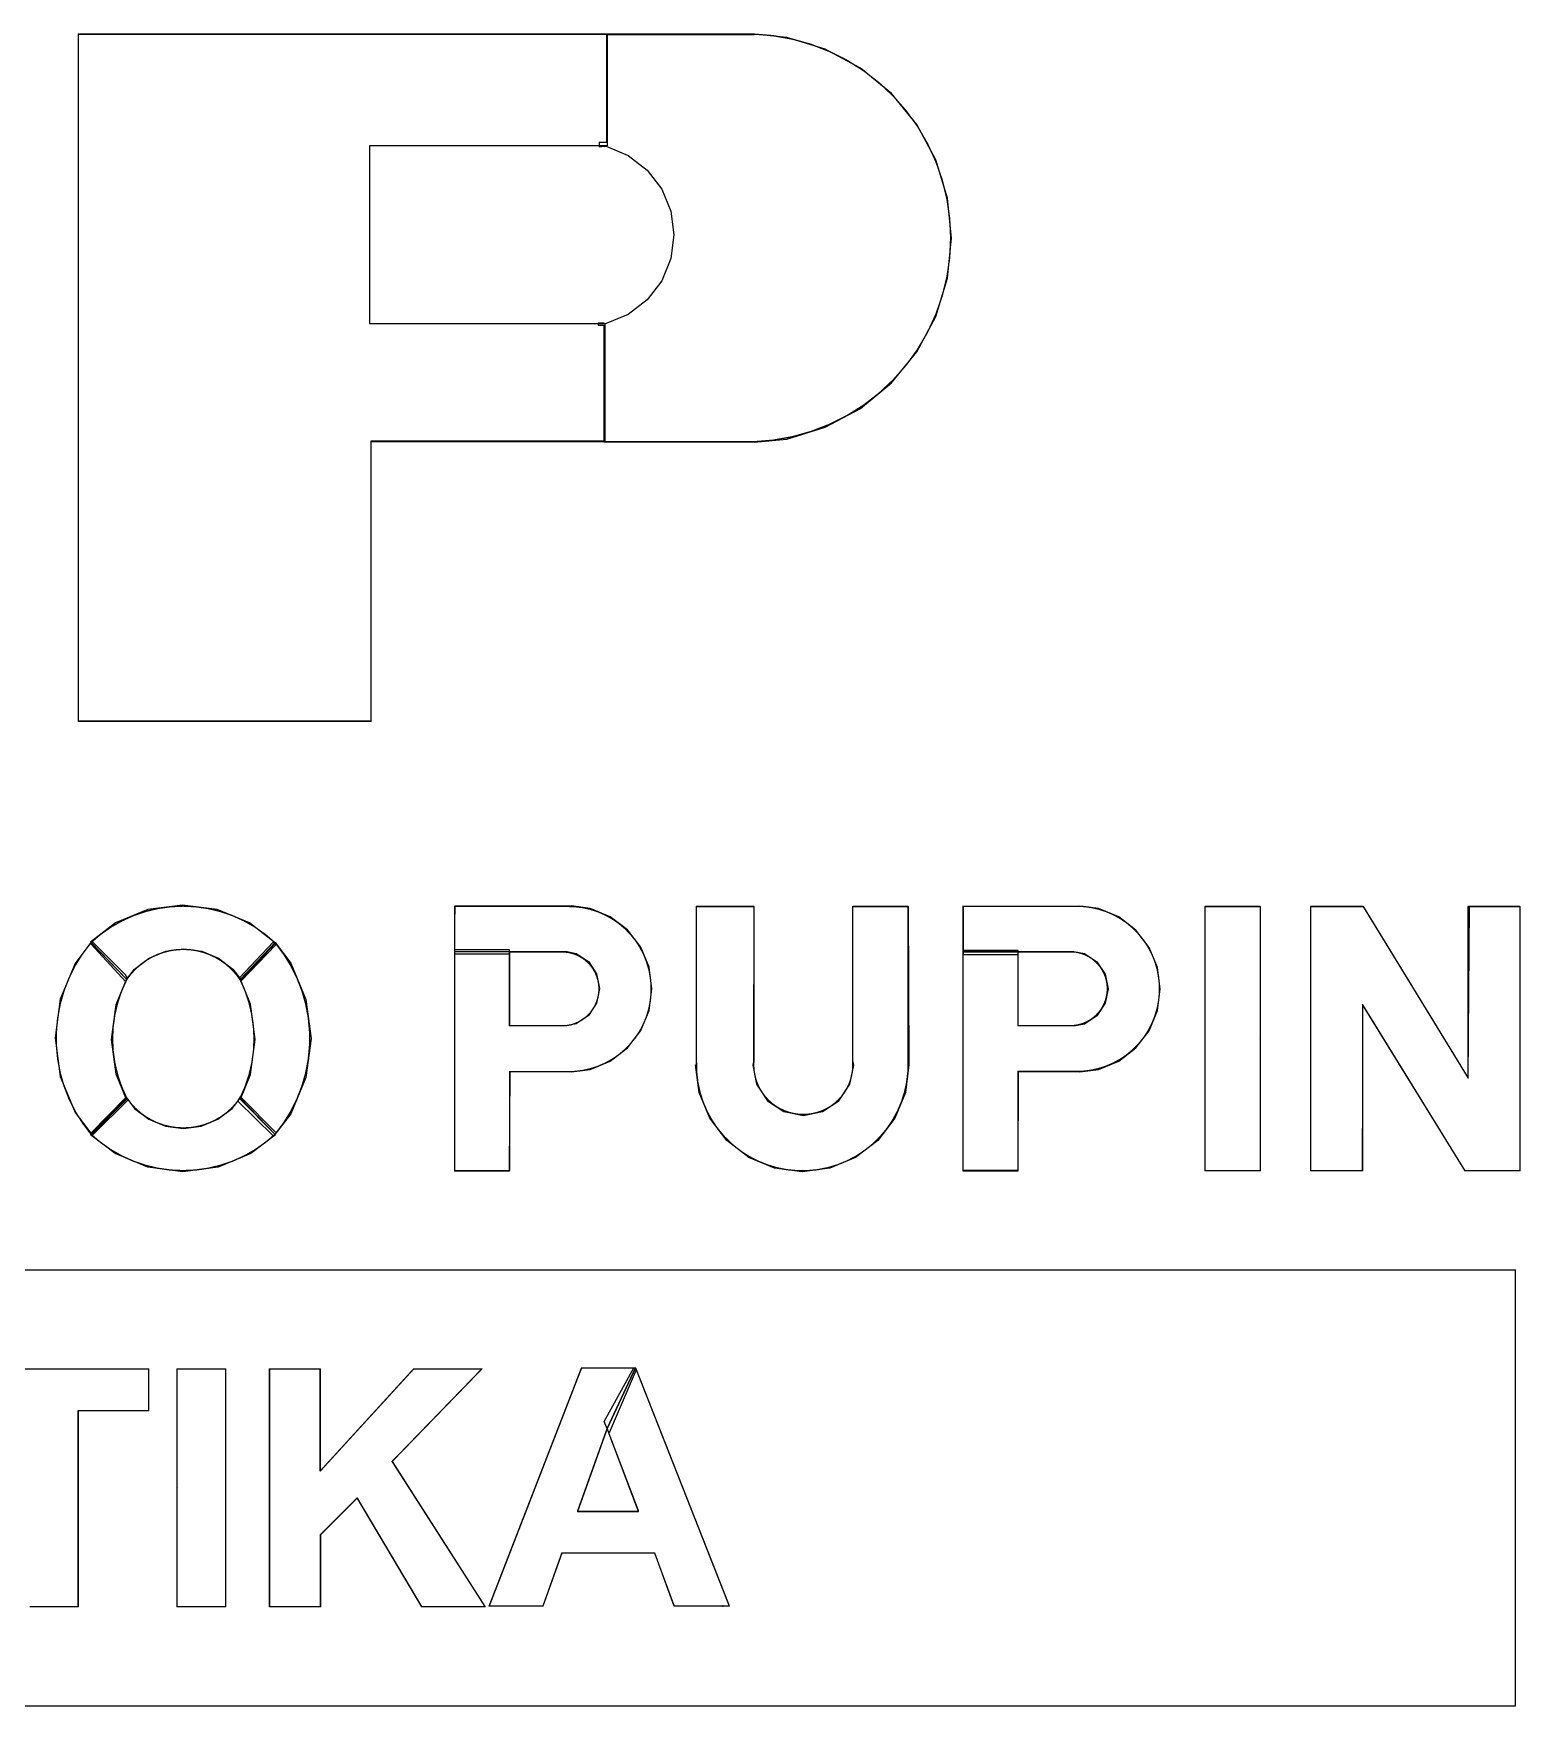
# Model space of a CAD drawing. Header units: millimetres. Extents: x -570 to 1662, y -720 to 838.
# Drawn here: x 804.94 to 819.46, y 788.06 to 804.38 of the extents above; entities that cross this region are included whole.
import ezdxf

# ---------------------------------------------------------------- set-up
doc = ezdxf.new("R2010")
doc.units = ezdxf.units.MM
doc.layers.add('TopOverlay', color=2, linetype='Continuous')

msp = doc.modelspace()

# ---------------------------------------------------------------- linework, layer by layer
at = {"layer": 'TopOverlay'}
for p, q in [((805.379, 797.675), (805.379, 804.379)), ((805.379, 804.379), (810.542, 804.379)), ((811.976, 804.373), (810.533, 804.373)), ((810.533, 804.373), (810.533, 803.32)), ((810.542, 804.379), (810.542, 803.289)), ((811.977, 804.377), (811.976, 804.373)), ((812.294, 804.346), (811.977, 804.377)), ((812.668, 804.232), (812.294, 804.346)), ((813.014, 804.047), (812.668, 804.232)), ((813.316, 803.799), (813.014, 804.047)), ((813.565, 803.496), (813.316, 803.799)), ((813.749, 803.151), (813.565, 803.496)), ((810.542, 803.289), (808.222, 803.289)), ((808.222, 803.289), (808.222, 801.554)), ((810.533, 803.32), (810.462, 803.32)), ((810.462, 803.32), (810.462, 803.28)), ((810.462, 803.28), (810.515, 803.286)), ((810.515, 803.286), (810.53, 803.284)), ((810.53, 803.284), (810.746, 803.194)), ((810.746, 803.194), (810.931, 803.052)), ((810.931, 803.052), (811.073, 802.867)), ((813.863, 802.777), (813.749, 803.151)), ((811.073, 802.867), (811.163, 802.651)), ((813.901, 802.387), (813.863, 802.777)), ((811.163, 802.651), (811.193, 802.419)), ((811.193, 802.419), (811.163, 802.188)), ((813.863, 801.997), (813.901, 802.387)), ((811.163, 802.188), (811.073, 801.972)), ((811.073, 801.972), (810.931, 801.787)), ((813.749, 801.623), (813.863, 801.997)), ((810.931, 801.787), (810.746, 801.644)), ((808.222, 801.554), (810.517, 801.554)), ((810.513, 801.558), (810.453, 801.558)), ((810.453, 801.558), (810.453, 801.54)), ((810.453, 801.54), (810.508, 801.54)), ((810.508, 801.54), (810.508, 800.401)), ((810.513, 801.558), (810.513, 801.558)), ((810.513, 801.553), (810.513, 801.558)), ((810.53, 801.555), (810.513, 801.553)), ((810.517, 801.554), (810.517, 800.408)), ((810.746, 801.644), (810.53, 801.555)), ((813.565, 801.278), (813.749, 801.623)), ((813.316, 800.975), (813.565, 801.278)), ((813.014, 800.727), (813.316, 800.975)), ((812.668, 800.542), (813.014, 800.727)), ((810.517, 800.408), (808.233, 800.408)), ((808.233, 800.408), (808.233, 797.675)), ((810.508, 800.401), (811.977, 800.397)), ((811.977, 800.397), (812.294, 800.428)), ((812.294, 800.428), (812.668, 800.542)), ((805.379, 797.675), (805.379, 797.675)), ((808.233, 797.675), (805.379, 797.675)), ((806.056, 795.836), (805.741, 795.706)), ((806.395, 795.881), (806.056, 795.836)), ((806.734, 795.836), (806.395, 795.881)), ((807.049, 795.706), (806.734, 795.836)), ((810.193, 795.869), (809.053, 795.869)), ((809.053, 795.869), (809.053, 795.791)), ((810.375, 795.848), (810.192, 795.872)), ((810.192, 795.872), (810.193, 795.869)), ((810.571, 795.767), (810.375, 795.848)), ((811.412, 795.867), (811.412, 795.867)), ((811.412, 795.867), (811.973, 795.867)), ((811.412, 794.32), (811.412, 795.867)), ((811.973, 795.867), (811.969, 794.351)), ((812.938, 794.351), (812.938, 795.867)), ((812.938, 795.867), (813.478, 795.867)), ((813.478, 795.867), (813.487, 794.321)), ((815.157, 795.867), (814.017, 795.867)), ((814.017, 795.867), (814.017, 795.79)), ((815.339, 795.847), (815.156, 795.871)), ((815.156, 795.871), (815.157, 795.867)), ((815.535, 795.766), (815.339, 795.847)), ((816.378, 793.288), (816.378, 795.867)), ((816.378, 795.867), (816.916, 795.867)), ((816.916, 795.867), (816.916, 793.288)), ((817.41, 793.288), (817.41, 795.867)), ((817.41, 795.867), (817.921, 795.867)), ((817.921, 795.867), (818.946, 794.193)), ((818.946, 794.193), (818.958, 795.867)), ((818.958, 795.867), (819.451, 795.867)), ((819.451, 795.867), (819.451, 793.289)), ((805.741, 795.706), (805.497, 795.519)), ((807.304, 795.51), (807.049, 795.706)), ((809.052, 795.791), (809.052, 795.791)), ((809.052, 795.791), (809.052, 795.428)), ((809.053, 795.791), (809.052, 795.791)), ((810.739, 795.638), (810.571, 795.767)), ((814.016, 795.79), (814.016, 795.79)), ((814.016, 795.79), (814.016, 795.427)), ((814.017, 795.79), (814.016, 795.79)), ((815.703, 795.636), (815.535, 795.766)), ((805.501, 795.515), (805.346, 795.312)), ((805.514, 795.524), (805.496, 795.506)), ((805.496, 795.506), (805.5, 795.501)), ((805.497, 795.519), (805.503, 795.514)), ((805.5, 795.501), (805.5, 795.501)), ((805.5, 795.501), (805.841, 795.132)), ((805.851, 795.153), (805.501, 795.515)), ((805.503, 795.514), (805.851, 795.153)), ((805.838, 795.199), (805.514, 795.524)), ((807.279, 795.519), (806.953, 795.172)), ((806.957, 795.153), (807.299, 795.514)), ((806.964, 795.152), (807.304, 795.51)), ((807.307, 795.494), (807.279, 795.519)), ((807.299, 795.514), (807.453, 795.314)), ((810.868, 795.469), (810.739, 795.638)), ((815.832, 795.468), (815.703, 795.636)), ((805.928, 795.256), (806.069, 795.364)), ((806.069, 795.364), (806.232, 795.431)), ((806.232, 795.431), (806.407, 795.454)), ((806.407, 795.454), (806.583, 795.431)), ((806.583, 795.431), (806.746, 795.364)), ((806.746, 795.364), (806.886, 795.256)), ((806.969, 795.14), (807.307, 795.494)), ((809.588, 795.423), (809.05, 795.423)), ((809.05, 795.423), (809.05, 793.289)), ((809.588, 795.443), (809.051, 795.443)), ((809.051, 795.443), (809.051, 795.405)), ((809.051, 795.405), (809.055, 795.405)), ((809.052, 795.428), (810.133, 795.43)), ((809.055, 795.405), (809.055, 795.405)), ((809.055, 795.405), (809.055, 795.404)), ((809.055, 795.404), (809.588, 795.404)), ((809.588, 795.404), (809.588, 795.443)), ((809.588, 794.702), (809.588, 795.423)), ((810.133, 795.43), (810.237, 795.409)), ((810.237, 795.409), (810.358, 795.329)), ((810.95, 795.273), (810.868, 795.469)), ((814.552, 795.422), (814.014, 795.422)), ((814.014, 795.422), (814.014, 793.288)), ((814.552, 795.438), (814.015, 795.438)), ((814.015, 795.438), (814.015, 795.4)), ((814.015, 795.4), (814.019, 795.4)), ((814.016, 795.427), (815.097, 795.428)), ((814.019, 795.4), (814.019, 795.4)), ((814.019, 795.4), (814.019, 795.399)), ((814.019, 795.399), (814.552, 795.399)), ((814.552, 795.399), (814.552, 795.438)), ((814.552, 794.701), (814.552, 795.422)), ((815.097, 795.428), (815.201, 795.408)), ((815.201, 795.408), (815.322, 795.327)), ((815.914, 795.272), (815.832, 795.468)), ((805.346, 795.312), (805.2, 794.961)), ((805.857, 795.165), (805.838, 795.199)), ((805.85, 795.154), (805.928, 795.256)), ((806.886, 795.256), (806.965, 795.153)), ((806.953, 795.172), (806.953, 795.172)), ((806.953, 795.172), (806.969, 795.14)), ((807.453, 795.314), (807.6, 794.959)), ((810.358, 795.329), (810.438, 795.208)), ((810.438, 795.208), (810.467, 795.065)), ((810.977, 795.063), (810.95, 795.273)), ((815.322, 795.327), (815.402, 795.206)), ((815.402, 795.206), (815.431, 795.064)), ((815.941, 795.061), (815.914, 795.272)), ((805.747, 794.909), (805.848, 795.154)), ((805.841, 795.132), (805.857, 795.165)), ((805.848, 795.154), (805.851, 795.153)), ((805.851, 795.153), (805.85, 795.154)), ((806.96, 795.153), (806.957, 795.153)), ((807.06, 794.913), (806.96, 795.153)), ((806.965, 795.153), (806.964, 795.152)), ((810.467, 795.065), (810.438, 794.923)), ((810.95, 794.852), (810.977, 795.063)), ((815.431, 795.064), (815.402, 794.922)), ((815.914, 794.851), (815.941, 795.061)), ((805.2, 794.961), (805.151, 794.584)), ((805.702, 794.57), (805.747, 794.909)), ((807.105, 794.57), (807.06, 794.913)), ((807.6, 794.959), (807.65, 794.579)), ((810.438, 794.923), (810.358, 794.802)), ((810.868, 794.656), (810.95, 794.852)), ((815.402, 794.922), (815.322, 794.801)), ((815.832, 794.655), (815.914, 794.851)), ((817.915, 794.911), (817.914, 793.288)), ((818.916, 793.289), (817.915, 794.911)), ((810.133, 794.702), (809.588, 794.702)), ((810.237, 794.722), (810.133, 794.701)), ((810.133, 794.701), (810.133, 794.702)), ((810.358, 794.802), (810.237, 794.722)), ((815.097, 794.701), (814.552, 794.701)), ((815.201, 794.72), (815.097, 794.7)), ((815.097, 794.7), (815.097, 794.701)), ((815.322, 794.801), (815.201, 794.72)), ((805.151, 794.584), (805.2, 794.208)), ((805.747, 794.23), (805.702, 794.57)), ((807.06, 794.227), (807.105, 794.57)), ((807.65, 794.579), (807.6, 794.199)), ((810.739, 794.488), (810.868, 794.656)), ((815.703, 794.486), (815.832, 794.655)), ((810.375, 794.277), (810.571, 794.359)), ((810.571, 794.359), (810.739, 794.488)), ((815.339, 794.276), (815.535, 794.357)), ((815.535, 794.357), (815.703, 794.486)), ((805.2, 794.208), (805.346, 793.857)), ((805.848, 793.985), (805.747, 794.23)), ((806.96, 793.986), (807.06, 794.227)), ((807.6, 794.199), (807.453, 793.844)), ((809.588, 793.289), (809.593, 794.257)), ((809.593, 794.257), (810.192, 794.253)), ((810.192, 794.253), (810.375, 794.277)), ((811.439, 794.051), (811.403, 794.321)), ((811.403, 794.321), (811.412, 794.32)), ((811.969, 794.351), (811.963, 794.32)), ((811.963, 794.32), (812, 794.132)), ((812.911, 794.132), (812.949, 794.32)), ((812.942, 794.352), (812.938, 794.351)), ((812.949, 794.32), (812.942, 794.352)), ((813.487, 794.321), (813.452, 794.051)), ((814.552, 793.288), (814.557, 794.256)), ((814.557, 794.256), (815.156, 794.252)), ((815.156, 794.252), (815.339, 794.276)), ((811.543, 793.8), (811.439, 794.051)), ((812, 794.132), (812.107, 793.972)), ((812.804, 793.972), (812.911, 794.132)), ((813.452, 794.051), (813.348, 793.8)), ((805.497, 793.652), (805.846, 794.007)), ((805.503, 793.644), (805.851, 793.997)), ((805.512, 793.644), (805.848, 793.985)), ((805.865, 793.98), (805.517, 793.636)), ((805.846, 794.007), (805.865, 793.98)), ((805.851, 793.997), (805.927, 793.897)), ((805.927, 793.897), (806.067, 793.79)), ((806.741, 793.79), (806.881, 793.897)), ((806.881, 793.897), (806.958, 793.997)), ((806.934, 793.966), (806.963, 794.009)), ((806.934, 793.966), (806.934, 793.966)), ((807.281, 793.628), (806.934, 793.966)), ((806.958, 793.997), (806.957, 793.998)), ((806.957, 793.998), (807.302, 793.64)), ((806.958, 793.988), (806.96, 793.986)), ((807.298, 793.644), (806.958, 793.988)), ((806.963, 794.009), (807.31, 793.658)), ((812.107, 793.972), (812.267, 793.865)), ((812.267, 793.865), (812.456, 793.828)), ((812.456, 793.828), (812.644, 793.865)), ((812.644, 793.865), (812.804, 793.972)), ((805.346, 793.857), (805.51, 793.642)), ((806.067, 793.79), (806.229, 793.723)), ((806.229, 793.723), (806.404, 793.7)), ((806.404, 793.7), (806.579, 793.723)), ((806.579, 793.723), (806.741, 793.79)), ((807.453, 793.844), (807.297, 793.642)), ((811.708, 793.584), (811.543, 793.8)), ((813.348, 793.8), (813.182, 793.584)), ((805.497, 793.652), (805.497, 793.652)), ((805.517, 793.636), (805.497, 793.652)), ((805.498, 793.64), (805.503, 793.644)), ((805.737, 793.456), (805.498, 793.64)), ((805.503, 793.644), (805.503, 793.644)), ((805.51, 793.642), (805.512, 793.644)), ((805.512, 793.644), (805.512, 793.644)), ((807.302, 793.64), (807.063, 793.456)), ((807.31, 793.658), (807.281, 793.628)), ((807.297, 793.642), (807.298, 793.644)), ((811.924, 793.418), (811.708, 793.584)), ((813.182, 793.584), (812.966, 793.418)), ((806.057, 793.323), (805.737, 793.456)), ((807.063, 793.456), (806.743, 793.323)), ((812.176, 793.314), (811.924, 793.418)), ((812.966, 793.418), (812.715, 793.314)), ((806.4, 793.278), (806.057, 793.323)), ((806.743, 793.323), (806.4, 793.278)), ((809.05, 793.289), (809.588, 793.289)), ((812.445, 793.279), (812.176, 793.314)), ((812.715, 793.314), (812.445, 793.279)), ((814.014, 793.288), (814.552, 793.288)), ((816.378, 793.288), (816.378, 793.288)), ((816.916, 793.288), (816.378, 793.288)), ((817.41, 793.288), (817.41, 793.288)), ((817.914, 793.288), (817.41, 793.288)), ((819.451, 793.289), (818.916, 793.289)), ((804.216, 791.354), (806.064, 791.354)), ((806.064, 791.354), (806.064, 790.946)), ((806.343, 791.354), (806.343, 791.354)), ((806.343, 791.354), (806.816, 791.354)), ((806.343, 789.034), (806.343, 791.354)), ((806.816, 791.354), (806.816, 789.034)), ((807.246, 789.034), (807.246, 791.355)), ((807.246, 791.355), (807.739, 791.355)), ((807.739, 791.355), (807.739, 790.357)), ((807.739, 790.357), (808.652, 791.355)), ((809.318, 791.355), (808.441, 790.451)), ((808.652, 791.355), (809.318, 791.355)), ((809.39, 789.041), (810.291, 791.363)), ((810.291, 791.363), (810.818, 791.364)), ((810.512, 790.84), (810.802, 791.364)), ((810.818, 791.364), (810.54, 790.773)), ((810.54, 790.773), (810.818, 791.364)), ((810.825, 791.347), (810.56, 790.732)), ((810.802, 791.364), (810.818, 791.364)), ((810.818, 791.364), (811.722, 789.07)), ((810.818, 791.364), (810.825, 791.347)), ((806.064, 790.946), (805.376, 790.946)), ((805.376, 790.946), (805.376, 789.034)), ((810.54, 790.773), (810.252, 789.965)), ((810.551, 790.746), (810.512, 790.84)), ((810.847, 789.965), (810.54, 790.773)), ((810.551, 790.746), (810.551, 790.746)), ((810.552, 790.746), (810.551, 790.746)), ((810.56, 790.732), (810.552, 790.746)), ((808.441, 790.451), (809.348, 789.036)), ((808.101, 790.096), (807.741, 789.736)), ((808.732, 789.034), (808.101, 790.096)), ((810.252, 789.965), (810.847, 789.965)), ((807.741, 789.736), (807.741, 789.034)), ((810.098, 789.557), (809.914, 789.041)), ((811.005, 789.557), (810.098, 789.557)), ((811.196, 789.041), (811.005, 789.557)), ((805.376, 789.034), (804.904, 789.034)), ((806.816, 789.034), (806.343, 789.034)), ((807.246, 789.034), (807.246, 789.034)), ((807.741, 789.034), (807.246, 789.034)), ((809.348, 789.036), (808.732, 789.034)), ((809.39, 789.041), (809.39, 789.041)), ((809.914, 789.041), (809.39, 789.041)), ((811.733, 789.041), (811.196, 789.041)), ((811.722, 789.07), (811.733, 789.041))]:
    msp.add_line(p, q, dxfattribs=at)
at = {"layer": 'TopOverlay', "const_width": 0.0127}
for points in [[(805.378, 804.379), (811.97, 804.379)], [(805.378, 797.673), (805.378, 804.379)], [(808.234, 800.401), (811.97, 800.401)], [(808.234, 797.673), (808.234, 800.401)], [(805.378, 797.673), (808.234, 797.673)], [(809.051, 795.867), (810.142, 795.867)], [(809.051, 793.289), (809.051, 795.867)], [(809.051, 795.867), (809.058, 795.867)], [(811.413, 794.351), (811.413, 795.867)], [(811.414, 795.867), (811.973, 795.867)], [(811.973, 794.351), (811.973, 795.867)], [(812.938, 795.867), (813.478, 795.867)], [(812.938, 794.351), (812.938, 795.867)], [(813.478, 794.351), (813.478, 795.867)], [(814.013, 793.291), (814.013, 795.869)], [(814.013, 795.869), (815.104, 795.869)], [(814.013, 795.869), (814.02, 795.869)], [(816.378, 794.578), (816.378, 795.867)], [(816.378, 795.867), (816.647, 795.867)], [(816.647, 795.867), (816.916, 795.867)], [(816.916, 794.578), (816.916, 795.867)], [(817.41, 793.288), (817.41, 795.867)], [(817.41, 795.867), (817.921, 795.867)], [(817.921, 795.867), (818.946, 794.193)], [(818.946, 794.193), (818.946, 795.867)], [(818.946, 795.867), (818.958, 795.867)], [(818.958, 795.867), (819.451, 795.867)], [(819.451, 793.289), (819.451, 795.867)], [(809.588, 794.703), (809.588, 795.422)], [(809.588, 795.422), (810.131, 795.422)], [(814.551, 795.424), (815.093, 795.424)], [(814.55, 794.705), (814.55, 795.424)], [(817.915, 794.911), (818.909, 793.299)], [(817.915, 794.1), (817.915, 794.911)], [(809.588, 794.703), (810.131, 794.703)], [(814.55, 794.705), (815.093, 794.705)], [(816.378, 793.288), (816.378, 794.578)], [(816.916, 793.288), (816.916, 794.578)], [(809.588, 793.289), (809.588, 794.255)], [(809.588, 794.255), (810.142, 794.255)], [(814.551, 793.291), (814.551, 794.257)], [(814.551, 794.257), (815.104, 794.257)], [(817.914, 793.288), (817.915, 794.1)], [(809.051, 793.289), (809.588, 793.289)], [(814.013, 793.291), (814.551, 793.291)], [(816.378, 793.288), (816.647, 793.288)], [(816.647, 793.288), (816.916, 793.288)], [(817.41, 793.288), (817.914, 793.288)], [(818.909, 793.299), (818.916, 793.289)], [(818.916, 793.289), (819.451, 793.289)], [(797.705, 792.321), (819.408, 792.321)], [(819.408, 790.194), (819.408, 792.321)], [(804.216, 791.354), (805.14, 791.354)], [(805.14, 791.354), (806.064, 791.354)], [(806.064, 791.15), (806.064, 791.354)], [(806.343, 790.194), (806.343, 791.354)], [(806.343, 791.354), (806.58, 791.354)], [(806.58, 791.354), (806.816, 791.354)], [(806.816, 790.194), (806.816, 791.354)], [(807.246, 789.034), (807.246, 791.355)], [(807.246, 791.355), (807.739, 791.355)], [(807.739, 790.357), (808.652, 791.355)], [(807.739, 790.357), (807.739, 791.355)], [(808.443, 790.453), (809.318, 791.355)], [(808.652, 791.355), (809.318, 791.355)], [(809.39, 789.041), (810.291, 791.363)], [(810.291, 791.363), (810.291, 791.365)], [(810.291, 791.365), (810.818, 791.365)], [(810.818, 791.365), (811.733, 789.041)], [(806.064, 790.946), (806.064, 791.15)], [(805.376, 789.99), (805.376, 790.946)], [(805.376, 790.946), (805.72, 790.946)], [(805.72, 790.946), (806.064, 790.946)], [(810.251, 789.965), (810.54, 790.773)], [(810.54, 790.773), (810.846, 789.971)], [(808.441, 790.451), (808.443, 790.453)], [(808.441, 790.451), (809.348, 789.036)], [(806.343, 789.034), (806.343, 790.194)], [(806.816, 789.034), (806.816, 790.194)], [(819.408, 788.067), (819.408, 790.194)], [(805.376, 789.034), (805.376, 789.99)], [(807.741, 789.736), (808.101, 790.096)], [(808.101, 790.096), (808.732, 789.034)], [(810.251, 789.965), (810.608, 789.965)], [(810.579, 789.965), (810.847, 789.965)], [(810.846, 789.971), (810.847, 789.965)], [(807.741, 789.034), (807.741, 789.736)], [(809.914, 789.041), (810.098, 789.558)], [(810.098, 789.558), (811.004, 789.558)], [(811.004, 789.558), (811.196, 789.041)], [(804.904, 789.034), (805.14, 789.034)], [(805.14, 789.034), (805.376, 789.034)], [(806.343, 789.034), (806.58, 789.034)], [(806.58, 789.034), (806.816, 789.034)], [(807.246, 789.034), (807.741, 789.034)], [(808.732, 789.034), (809.349, 789.034)], [(809.348, 789.036), (809.349, 789.034)], [(809.39, 789.041), (809.914, 789.041)], [(811.196, 789.041), (811.733, 789.041)], [(811.67, 789.037), (811.672, 789.039)], [(797.705, 788.067), (819.408, 788.067)]]:
    msp.add_lwpolyline(points, dxfattribs=at)
at = {"layer": 'TopOverlay', "const_width": 0.00635}
for points in [[(805.375, 804.379, 1), (805.381, 804.379, 1)], [(805.375, 804.379, 1), (805.381, 804.379, 1)], [(811.966, 804.379, 1), (811.973, 804.379, 1)], [(811.967, 804.379, 1), (811.973, 804.379, 1)], [(808.231, 800.401, 1), (808.238, 800.401, 1)], [(808.231, 800.401, 1), (808.238, 800.401, 1)], [(811.966, 800.401, 1), (811.973, 800.401, 1)], [(811.967, 800.401, 1), (811.973, 800.401, 1)], [(805.375, 797.673, 1), (805.381, 797.673, 1)], [(805.375, 797.673, 1), (805.381, 797.673, 1)], [(808.231, 797.673, 1), (808.238, 797.673, 1)], [(808.231, 797.673, 1), (808.238, 797.673, 1)], [(809.048, 795.867, 1), (809.054, 795.867, 1)], [(809.048, 795.867, 1), (809.054, 795.867, 1)], [(809.048, 795.867, 1), (809.054, 795.867, 1)], [(809.055, 795.867, 1), (809.061, 795.867, 1)], [(810.138, 795.867, 1), (810.145, 795.867, 1)], [(810.139, 795.867, 1), (810.145, 795.867, 1)], [(811.409, 795.867, 1), (811.416, 795.867, 1)], [(811.411, 795.867, 1), (811.418, 795.867, 1)], [(811.97, 795.867, 1), (811.976, 795.867, 1)], [(811.97, 795.867, 1), (811.976, 795.867, 1)], [(812.935, 795.867, 1), (812.941, 795.867, 1)], [(812.935, 795.867, 1), (812.941, 795.867, 1)], [(813.475, 795.867, 1), (813.482, 795.867, 1)], [(813.475, 795.867, 1), (813.482, 795.867, 1)], [(814.01, 795.869, 1), (814.017, 795.869, 1)], [(814.01, 795.869, 1), (814.016, 795.869, 1)], [(814.01, 795.869, 1), (814.017, 795.869, 1)], [(814.017, 795.869, 1), (814.024, 795.869, 1)], [(815.101, 795.869, 1), (815.107, 795.869, 1)], [(815.101, 795.869, 1), (815.107, 795.869, 1)], [(816.375, 795.867, 1), (816.382, 795.867, 1)], [(816.375, 795.867, 1), (816.382, 795.867, 1)], [(816.644, 795.867, 1), (816.65, 795.867, 1)], [(816.644, 795.867, 1), (816.65, 795.867, 1)], [(816.912, 795.867, 1), (816.919, 795.867, 1)], [(816.912, 795.867, 1), (816.919, 795.867, 1)], [(817.407, 795.867, 1), (817.413, 795.867, 1)], [(817.407, 795.867, 1), (817.413, 795.867, 1)], [(817.918, 795.867, 1), (817.924, 795.867, 1)], [(817.918, 795.867, 1), (817.924, 795.867, 1)], [(818.943, 795.867, 1), (818.949, 795.867, 1)], [(818.943, 795.867, 1), (818.949, 795.867, 1)], [(818.954, 795.867, 1), (818.961, 795.867, 1)], [(818.954, 795.867, 1), (818.961, 795.867, 1)], [(819.448, 795.867, 1), (819.454, 795.867, 1)], [(819.448, 795.867, 1), (819.454, 795.867, 1)], [(805.499, 795.514, 1), (805.506, 795.514, 1)], [(805.5, 795.515, 1), (805.507, 795.515, 1)], [(807.295, 795.513, 1), (807.302, 795.513, 1)], [(807.295, 795.513, 1), (807.301, 795.513, 1)], [(809.585, 795.422, 1), (809.591, 795.422, 1)], [(809.585, 795.422, 1), (809.591, 795.422, 1)], [(810.128, 795.422, 1), (810.134, 795.422, 1)], [(810.128, 795.422, 1), (810.134, 795.422, 1)], [(814.547, 795.424, 1), (814.554, 795.424, 1)], [(814.547, 795.424, 1), (814.553, 795.424, 1)], [(815.09, 795.424, 1), (815.097, 795.424, 1)], [(815.09, 795.424, 1), (815.096, 795.424, 1)], [(805.848, 795.153, 1), (805.854, 795.153, 1)], [(805.848, 795.153, 1), (805.854, 795.153, 1)], [(806.954, 795.153, 1), (806.96, 795.153, 1)], [(806.954, 795.153, 1), (806.96, 795.153, 1)], [(817.912, 794.911, 1), (817.918, 794.911, 1)], [(817.912, 794.911, 1), (817.918, 794.911, 1)], [(809.585, 794.703, 1), (809.591, 794.703, 1)], [(809.585, 794.703, 1), (809.591, 794.703, 1)], [(810.128, 794.703, 1), (810.134, 794.703, 1)], [(810.128, 794.703, 1), (810.134, 794.703, 1)], [(814.547, 794.705, 1), (814.553, 794.705, 1)], [(814.547, 794.705, 1), (814.553, 794.705, 1)], [(815.09, 794.705, 1), (815.097, 794.705, 1)], [(815.091, 794.705, 1), (815.097, 794.705, 1)], [(816.375, 794.578, 1), (816.382, 794.578, 1)], [(816.375, 794.578, 1), (816.382, 794.578, 1)], [(816.912, 794.578, 1), (816.919, 794.578, 1)], [(816.912, 794.578, 1), (816.919, 794.578, 1)], [(811.409, 794.351, 1), (811.416, 794.351, 1)], [(811.409, 794.351, 1), (811.416, 794.351, 1)], [(811.97, 794.351, 1), (811.976, 794.351, 1)], [(811.97, 794.351, 1), (811.976, 794.351, 1)], [(812.935, 794.351, 1), (812.941, 794.351, 1)], [(812.935, 794.352, 1), (812.941, 794.352, 1)], [(813.475, 794.351, 1), (813.482, 794.351, 1)], [(813.475, 794.351, 1), (813.482, 794.351, 1)], [(809.585, 794.255, 1), (809.591, 794.255, 1)], [(809.585, 794.255, 1), (809.591, 794.255, 1)], [(810.138, 794.255, 1), (810.145, 794.255, 1)], [(810.139, 794.255, 1), (810.145, 794.255, 1)], [(814.547, 794.257, 1), (814.554, 794.257, 1)], [(814.547, 794.257, 1), (814.554, 794.257, 1)], [(815.101, 794.257, 1), (815.107, 794.257, 1)], [(815.101, 794.257, 1), (815.107, 794.257, 1)], [(818.943, 794.193, 1), (818.949, 794.193, 1)], [(818.943, 794.193, 1), (818.949, 794.193, 1)], [(817.912, 794.1, 1), (817.918, 794.1, 1)], [(817.912, 794.1, 1), (817.918, 794.1, 1)], [(805.848, 793.998, 1), (805.854, 793.998, 1)], [(805.848, 793.998, 1), (805.855, 793.998, 1)], [(806.954, 793.998, 1), (806.96, 793.998, 1)], [(806.954, 793.998, 1), (806.96, 793.998, 1)], [(805.499, 793.644, 1), (805.505, 793.644, 1)], [(805.499, 793.644, 1), (805.506, 793.644, 1)], [(807.293, 793.642, 1), (807.3, 793.642, 1)], [(807.295, 793.644, 1), (807.301, 793.644, 1)], [(809.048, 793.289, 1), (809.054, 793.289, 1)], [(809.048, 793.289, 1), (809.054, 793.289, 1)], [(809.585, 793.289, 1), (809.591, 793.289, 1)], [(809.585, 793.289, 1), (809.591, 793.289, 1)], [(814.01, 793.291, 1), (814.017, 793.291, 1)], [(814.01, 793.291, 1), (814.017, 793.291, 1)], [(814.547, 793.291, 1), (814.554, 793.291, 1)], [(814.547, 793.291, 1), (814.554, 793.291, 1)], [(816.375, 793.288, 1), (816.382, 793.288, 1)], [(816.375, 793.288, 1), (816.382, 793.288, 1)], [(816.644, 793.288, 1), (816.65, 793.288, 1)], [(816.644, 793.288, 1), (816.65, 793.288, 1)], [(816.912, 793.288, 1), (816.919, 793.288, 1)], [(816.912, 793.288, 1), (816.919, 793.288, 1)], [(817.407, 793.288, 1), (817.413, 793.288, 1)], [(817.407, 793.288, 1), (817.413, 793.288, 1)], [(817.911, 793.288, 1), (817.917, 793.288, 1)], [(817.911, 793.288, 1), (817.917, 793.288, 1)], [(818.906, 793.299, 1), (818.912, 793.299, 1)], [(818.906, 793.299, 1), (818.912, 793.299, 1)], [(818.913, 793.289, 1), (818.919, 793.289, 1)], [(818.913, 793.289, 1), (818.919, 793.289, 1)], [(819.448, 793.289, 1), (819.454, 793.289, 1)], [(819.448, 793.289, 1), (819.454, 793.289, 1)], [(819.405, 792.321, 1), (819.411, 792.321, 1)], [(819.405, 792.321, 1), (819.411, 792.321, 1)], [(805.137, 791.354, 1), (805.143, 791.354, 1)], [(805.137, 791.354, 1), (805.143, 791.354, 1)], [(806.061, 791.354, 1), (806.067, 791.354, 1)], [(806.061, 791.354, 1), (806.067, 791.354, 1)], [(806.34, 791.354, 1), (806.347, 791.354, 1)], [(806.34, 791.354, 1), (806.347, 791.354, 1)], [(806.577, 791.354, 1), (806.583, 791.354, 1)], [(806.577, 791.354, 1), (806.583, 791.354, 1)], [(806.813, 791.354, 1), (806.819, 791.354, 1)], [(806.813, 791.354, 1), (806.819, 791.354, 1)], [(807.243, 791.355, 1), (807.249, 791.355, 1)], [(807.243, 791.355, 1), (807.249, 791.355, 1)], [(807.736, 791.355, 1), (807.742, 791.355, 1)], [(807.736, 791.355, 1), (807.742, 791.355, 1)], [(808.649, 791.355, 1), (808.655, 791.355, 1)], [(808.649, 791.355, 1), (808.655, 791.355, 1)], [(809.314, 791.355, 1), (809.321, 791.355, 1)], [(809.314, 791.355, 1), (809.321, 791.355, 1)], [(810.288, 791.363, 1), (810.294, 791.363, 1)], [(810.288, 791.363, 1), (810.294, 791.363, 1)], [(810.288, 791.365, 1), (810.295, 791.365, 1)], [(810.288, 791.365, 1), (810.295, 791.365, 1)], [(810.815, 791.365, 1), (810.821, 791.365, 1)], [(810.815, 791.365, 1), (810.821, 791.365, 1)], [(806.061, 791.15, 1), (806.067, 791.15, 1)], [(806.061, 791.15, 1), (806.067, 791.15, 1)], [(805.373, 790.946, 1), (805.38, 790.946, 1)], [(805.373, 790.946, 1), (805.38, 790.946, 1)], [(805.717, 790.946, 1), (805.723, 790.946, 1)], [(805.717, 790.946, 1), (805.723, 790.946, 1)], [(806.061, 790.946, 1), (806.067, 790.946, 1)], [(806.061, 790.946, 1), (806.067, 790.946, 1)], [(810.537, 790.773, 1), (810.543, 790.773, 1)], [(810.537, 790.773, 1), (810.543, 790.773, 1)], [(808.438, 790.451, 1), (808.445, 790.451, 1)], [(808.438, 790.451, 1), (808.445, 790.451, 1)], [(808.44, 790.453, 1), (808.447, 790.453, 1)], [(808.44, 790.453, 1), (808.447, 790.453, 1)], [(807.736, 790.357, 1), (807.742, 790.357, 1)], [(807.736, 790.357, 1), (807.742, 790.357, 1)], [(806.34, 790.194, 1), (806.347, 790.194, 1)], [(806.34, 790.194, 1), (806.347, 790.194, 1)], [(806.813, 790.194, 1), (806.819, 790.194, 1)], [(806.813, 790.194, 1), (806.819, 790.194, 1)], [(819.405, 790.194, 1), (819.411, 790.194, 1)], [(819.405, 790.194, 1), (819.411, 790.194, 1)], [(805.373, 789.99, 1), (805.38, 789.99, 1)], [(805.373, 789.99, 1), (805.38, 789.99, 1)], [(808.098, 790.096, 1), (808.104, 790.096, 1)], [(808.098, 790.096, 1), (808.104, 790.096, 1)], [(810.248, 789.965, 1), (810.255, 789.965, 1)], [(810.248, 789.965, 1), (810.255, 789.965, 1)], [(810.576, 789.965, 1), (810.582, 789.965, 1)], [(810.605, 789.965, 1), (810.611, 789.965, 1)], [(810.842, 789.971, 1), (810.849, 789.971, 1)], [(810.842, 789.971, 1), (810.849, 789.971, 1)], [(810.843, 789.965, 1), (810.85, 789.965, 1)], [(810.843, 789.965, 1), (810.85, 789.965, 1)], [(807.738, 789.736, 1), (807.744, 789.736, 1)], [(807.738, 789.736, 1), (807.744, 789.736, 1)], [(810.095, 789.558, 1), (810.101, 789.558, 1)], [(810.095, 789.558, 1), (810.101, 789.558, 1)], [(811.001, 789.558, 1), (811.008, 789.558, 1)], [(811.001, 789.558, 1), (811.008, 789.558, 1)], [(805.137, 789.034, 1), (805.143, 789.034, 1)], [(805.137, 789.034, 1), (805.143, 789.034, 1)], [(805.373, 789.034, 1), (805.38, 789.034, 1)], [(805.373, 789.034, 1), (805.38, 789.034, 1)], [(806.34, 789.034, 1), (806.347, 789.034, 1)], [(806.34, 789.034, 1), (806.347, 789.034, 1)], [(806.577, 789.034, 1), (806.583, 789.034, 1)], [(806.577, 789.034, 1), (806.583, 789.034, 1)], [(806.813, 789.034, 1), (806.819, 789.034, 1)], [(806.813, 789.034, 1), (806.819, 789.034, 1)], [(807.243, 789.034, 1), (807.249, 789.034, 1)], [(807.243, 789.034, 1), (807.249, 789.034, 1)], [(807.738, 789.034, 1), (807.744, 789.034, 1)], [(807.738, 789.034, 1), (807.744, 789.034, 1)], [(808.729, 789.034, 1), (808.735, 789.034, 1)], [(808.729, 789.034, 1), (808.735, 789.034, 1)], [(809.345, 789.036, 1), (809.352, 789.036, 1)], [(809.345, 789.036, 1), (809.352, 789.036, 1)], [(809.346, 789.034, 1), (809.352, 789.034, 1)], [(809.346, 789.034, 1), (809.352, 789.034, 1)], [(809.386, 789.041, 1), (809.393, 789.041, 1)], [(809.386, 789.041, 1), (809.393, 789.041, 1)], [(809.911, 789.041, 1), (809.917, 789.041, 1)], [(809.911, 789.041, 1), (809.917, 789.041, 1)], [(811.193, 789.041, 1), (811.199, 789.041, 1)], [(811.193, 789.041, 1), (811.199, 789.041, 1)], [(811.667, 789.037, 1), (811.673, 789.037, 1)], [(811.668, 789.044, 1), (811.675, 789.044, 1)], [(811.669, 789.039, 1), (811.676, 789.039, 1)], [(811.669, 789.039, 1), (811.676, 789.039, 1)], [(811.73, 789.041, 1), (811.736, 789.041, 1)], [(811.73, 789.041, 1), (811.736, 789.041, 1)], [(819.405, 788.067, 1), (819.411, 788.067, 1)], [(819.405, 788.067, 1), (819.411, 788.067, 1)]]:
    msp.add_lwpolyline(points, format="xyb", close=True, dxfattribs=at)
at = {"layer": 'TopOverlay', "const_width": 0.0127}
for points in [[(811.97, 804.379, -0.967377), (811.97, 800.401)], [(805.503, 795.515, -0.396433), (807.299, 795.513)], [(810.142, 795.867, -1.028323), (810.142, 794.255)], [(815.104, 795.869, -1.028323), (815.104, 794.257)], [(805.502, 793.644, -0.362982), (805.502, 795.514)], [(807.298, 795.513, -0.363476), (807.296, 793.642)], [(805.851, 795.153, -0.53395), (806.957, 795.153)], [(810.131, 795.422, -0.917134), (810.131, 794.703)], [(815.093, 795.424, -0.917134), (815.094, 794.705)], [(805.851, 793.998, -0.239156), (805.851, 795.153)], [(806.957, 795.153, -0.23639), (806.957, 793.998)], [(813.478, 794.351, -1.03012), (811.413, 794.351)], [(812.938, 794.352, -1.065823), (811.973, 794.351)], [(806.957, 793.998, -0.528356), (805.851, 793.998)], [(807.298, 793.644, -0.394919), (805.502, 793.644)], [(811.672, 789.044, -0.094088), (811.672, 789.039)]]:
    msp.add_lwpolyline(points, format="xyb", dxfattribs=at)

doc.saveas('drawing.dxf')
